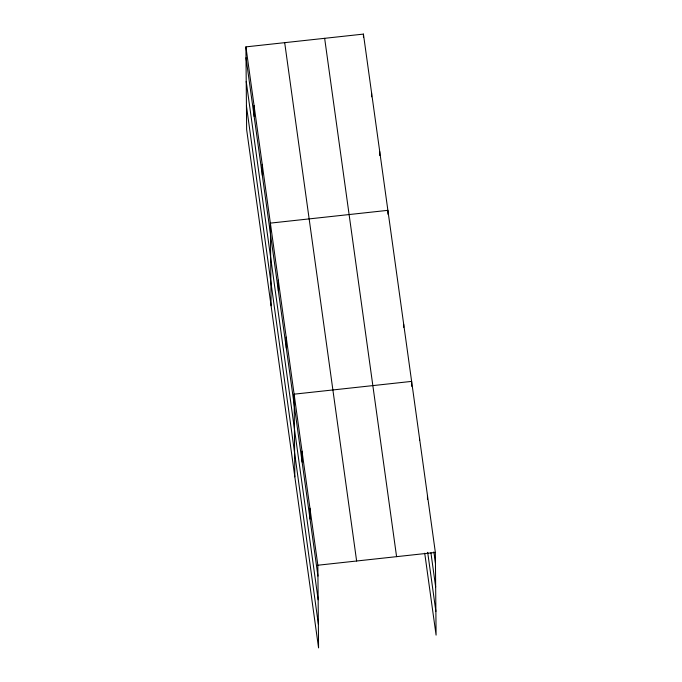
<?xml version="1.0" encoding="UTF-8"?>
<svg xmlns="http://www.w3.org/2000/svg" width="682" height="682" viewBox="0 0 682 682"><rect width="100%" height="100%" fill="white"/><g stroke="black" fill="none" stroke-linecap="round" stroke-linejoin="round"><path stroke-width="1.02" d="M245.912 46.879L317.846 565.225L318.571 647.9L246.637 129.563L245.912 46.879L363.429 34.1L435.363 552.437L436.088 635.121L424.724 553.221M317.846 565.225L435.363 552.437M433.88 551.9L435.457 563.298M430.922 552.787L435.662 586.997M427.682 552.326L435.875 611.422M324.649 38.32L396.583 556.657M284.692 42.659L356.626 561.005M246.006 57.74L317.94 576.077M246.219 81.439L318.153 599.785M246.432 105.855L318.366 624.201M427.452 495.422L427.486 499.369M419.541 438.407L419.558 440.376M411.672 386.327L411.63 381.391L294.113 394.17L294.829 476.846M403.71 324.368L403.735 327.334M387.922 214.284L387.887 210.337L270.37 223.116L271.095 305.792M379.738 151.592L379.772 155.539M371.579 92.846L371.613 96.793M363.429 34.1L363.455 37.058M309.935 508.201L310.029 519.062M302.024 451.186L302.117 462.046M286.201 337.155L286.295 348.008M278.282 280.132L278.375 290.992M262.22 164.371L262.314 175.231M254.071 105.625L254.164 116.486"/></g></svg>
